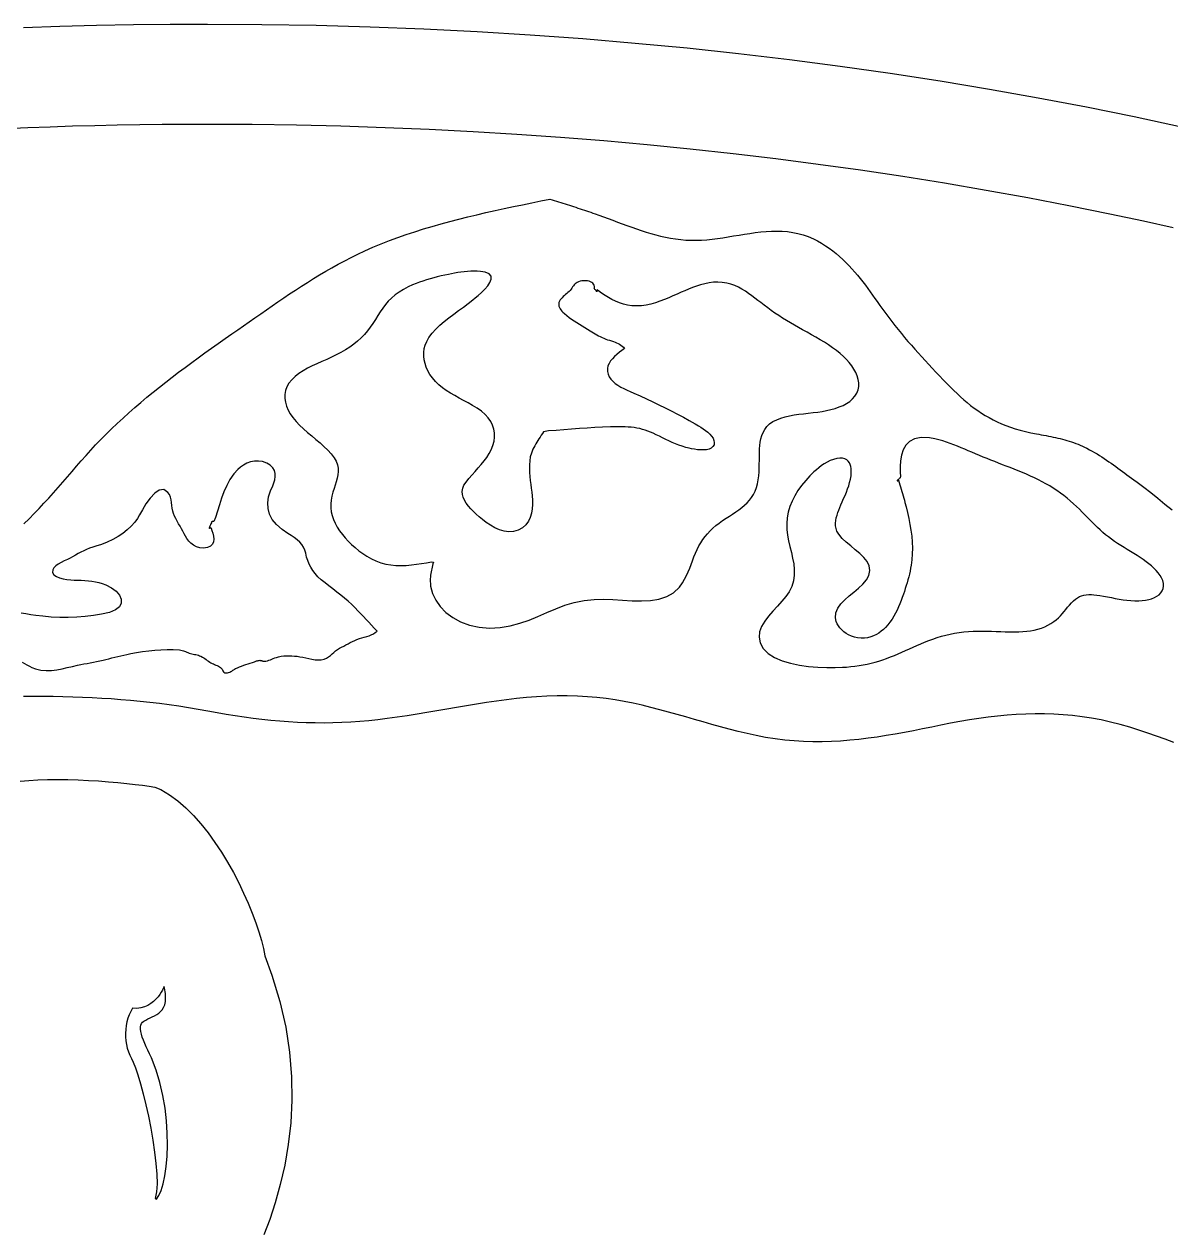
# Model space of a CAD drawing. Extents: x 0.2 to 24.2, y 0.4 to 12.4.
# Drawn here: x 11.24 to 16.96, y 6.39 to 12.39 of the extents above; entities that cross this region are included whole.
import ezdxf

# ---------------------------------------------------------------- set-up
doc = ezdxf.new("R2010")
doc.units = 0
doc.linetypes.add('0', pattern=[0])
doc.layers.add('1', color=7, linetype='0')

msp = doc.modelspace()

# ---------------------------------------------------------------- linework, layer by layer
at = {"layer": '1'}
for points in [[(11.238426, 12.375921), (11.420311, 12.382116), (11.603172, 12.38695), (11.786522, 12.390415), (11.970604, 12.392502), (12.155663, 12.3932), (12.427635, 12.391689), (12.698387, 12.387173), (12.967674, 12.379683), (13.235252, 12.369247), (13.501122, 12.355902), (13.765282, 12.33968), (14.027733, 12.320608), (14.288231, 12.298723), (14.54702, 12.274054), (14.803368, 12.246635), (15.058006, 12.216497), (15.310448, 12.183672), (15.560692, 12.148191), (15.808739, 12.11009), (16.054344, 12.069395), (16.297752, 12.026142), (16.538475, 11.980362), (16.777, 11.932087), (17.012596, 11.88135)], [(16.971581, 11.378115), (16.822899, 11.410988), (16.655174, 11.446575), (16.450829, 11.487892), (16.245506, 11.527222), (16.038963, 11.564558), (15.8312, 11.599903), (15.622459, 11.633247), (15.412498, 11.664595), (15.201561, 11.693939), (14.989647, 11.721279), (14.777, 11.746611), (14.563133, 11.769932), (14.348289, 11.791239), (14.132469, 11.810532), (13.916161, 11.827803), (13.698631, 11.843056), (13.480614, 11.856279), (13.26162, 11.867479), (13.041649, 11.87665), (12.82119, 11.883785), (12.600243, 11.888887), (12.378075, 11.891951), (12.155663, 11.892971), (12.043114, 11.89271), (11.930809, 11.891928), (11.818504, 11.890623), (11.706444, 11.888798), (11.594627, 11.886452), (11.482811, 11.883585), (11.371239, 11.880199), (11.259911, 11.876293), (11.148827, 11.87187)], [(11.240379, 9.902735), (11.266258, 9.927776), (11.291649, 9.953171), (11.316307, 9.978878), (11.340721, 10.004848), (11.364403, 10.031038), (11.388084, 10.057407), (11.411278, 10.083904), (11.434471, 10.110491), (11.45742, 10.137119), (11.480614, 10.163746), (11.503563, 10.190327), (11.526756, 10.216816), (11.550438, 10.24317), (11.574364, 10.269346), (11.598289, 10.295294), (11.622948, 10.320974), (11.650291, 10.348608), (11.677879, 10.375902), (11.7062, 10.40287), (11.735008, 10.429525), (11.764305, 10.455885), (11.793846, 10.481962), (11.82412, 10.507769), (11.854393, 10.533321), (11.885399, 10.558634), (11.916649, 10.583723), (11.948143, 10.608597), (11.980125, 10.633276), (12.012108, 10.657772), (12.044579, 10.682096), (12.077293, 10.706268), (12.110252, 10.730299), (12.143211, 10.754206), (12.176659, 10.778002), (12.209862, 10.801695), (12.243553, 10.825308), (12.277245, 10.848852), (12.307762, 10.869858), (12.336082, 10.889692), (12.364647, 10.909595), (12.392967, 10.929539), (12.421532, 10.949492), (12.450096, 10.969427), (12.478661, 10.989313), (12.507469, 11.009121), (12.536522, 11.028822), (12.565575, 11.048386), (12.594872, 11.067785), (12.624413, 11.086988), (12.654198, 11.105967), (12.684471, 11.124691), (12.714745, 11.143133), (12.74575, 11.161261), (12.776756, 11.179049), (12.80825, 11.196463), (12.840233, 11.213476), (12.872704, 11.230059), (12.905418, 11.246183), (12.940819, 11.262783), (12.981102, 11.28059), (13.021629, 11.297592), (13.063133, 11.313829), (13.104881, 11.329342), (13.147118, 11.344168), (13.189842, 11.358351), (13.233299, 11.371927), (13.276756, 11.384939), (13.320702, 11.397425), (13.364891, 11.40943), (13.409569, 11.420986), (13.454491, 11.432138), (13.499413, 11.442928), (13.544579, 11.45339), (13.589989, 11.463568), (13.635643, 11.473501), (13.681297, 11.483231), (13.726952, 11.492796), (13.772606, 11.502234), (13.818016, 11.511591), (13.86367, 11.520901), (13.874413, 11.517509), (13.885155, 11.514116), (13.895897, 11.510721), (13.906883, 11.507322), (13.917625, 11.503918), (13.928123, 11.500507), (13.93911, 11.497089), (13.949608, 11.493662), (13.96035, 11.490225), (13.971092, 11.486776), (13.981834, 11.483315), (13.992577, 11.479837), (14.003319, 11.476347), (14.014061, 11.472839), (14.024559, 11.469313), (14.035301, 11.465769), (14.046043, 11.462202), (14.056541, 11.458616), (14.067039, 11.455008), (14.077782, 11.451374), (14.08828, 11.447716), (14.107323, 11.441027), (14.13076, 11.432615), (14.153954, 11.424006), (14.177391, 11.415266), (14.200584, 11.406467), (14.224022, 11.397678), (14.247459, 11.388975), (14.271141, 11.380424), (14.294823, 11.372097), (14.318748, 11.364065), (14.342674, 11.356398), (14.366844, 11.349167), (14.391014, 11.342443), (14.415428, 11.336294), (14.440086, 11.330797), (14.464989, 11.326017), (14.490135, 11.322027), (14.515526, 11.318895), (14.540916, 11.316696), (14.566795, 11.315496), (14.592918, 11.315372), (14.619286, 11.31636), (14.645653, 11.318312), (14.672264, 11.321074), (14.698875, 11.324493), (14.725487, 11.328419), (14.752586, 11.332691), (14.779442, 11.33716), (14.806297, 11.341669), (14.833397, 11.346066), (14.860252, 11.350195), (14.887352, 11.353905), (14.914452, 11.357037), (14.941307, 11.35944), (14.968163, 11.36096), (14.994774, 11.361441), (15.021385, 11.360731), (15.047752, 11.358673), (15.073875, 11.355118), (15.099998, 11.349907), (15.125877, 11.342888), (15.151512, 11.333906), (15.176903, 11.322807), (15.197655, 11.312195), (15.217674, 11.300831), (15.236961, 11.288773), (15.255516, 11.276064), (15.273582, 11.26276), (15.290916, 11.248909), (15.307762, 11.234564), (15.323875, 11.219774), (15.3395, 11.20459), (15.354637, 11.189062), (15.369286, 11.173241), (15.38369, 11.157179), (15.397362, 11.140926), (15.410545, 11.124531), (15.423729, 11.108047), (15.43618, 11.091524), (15.448631, 11.075012), (15.46035, 11.058559), (15.472069, 11.042223), (15.483543, 11.026049), (15.494774, 11.010088), (15.507957, 10.991133), (15.522606, 10.970718), (15.537498, 10.950445), (15.552635, 10.930309), (15.568016, 10.910299), (15.583641, 10.890409), (15.59951, 10.870634), (15.615623, 10.850965), (15.631981, 10.831396), (15.648582, 10.811916), (15.665428, 10.792521), (15.682274, 10.773205), (15.699608, 10.753958), (15.716942, 10.734772), (15.73452, 10.715645), (15.751854, 10.696566), (15.769676, 10.677525), (15.787743, 10.658518), (15.805809, 10.63954), (15.824364, 10.620579), (15.842674, 10.601631), (15.860497, 10.583427), (15.876854, 10.567034), (15.893456, 10.551146), (15.910057, 10.535769), (15.926903, 10.520903), (15.943748, 10.506557), (15.961082, 10.492733), (15.978661, 10.479435), (15.996483, 10.466669), (16.014793, 10.454439), (16.033592, 10.442745), (16.053123, 10.431597), (16.072899, 10.420998), (16.093651, 10.410948), (16.114891, 10.401455), (16.136864, 10.392525), (16.159813, 10.384159), (16.183739, 10.376358), (16.208397, 10.369135), (16.234032, 10.36249), (16.260887, 10.356424), (16.288719, 10.350946), (16.300926, 10.348684), (16.313133, 10.346443), (16.325096, 10.344202), (16.337059, 10.341948), (16.349022, 10.339661), (16.360985, 10.337326), (16.372704, 10.334925), (16.384178, 10.332441), (16.395897, 10.329857), (16.407372, 10.327154), (16.418846, 10.32432), (16.430321, 10.321333), (16.441307, 10.318178), (16.452538, 10.314842), (16.463768, 10.3113), (16.474754, 10.307539), (16.485985, 10.303543), (16.496971, 10.299294), (16.507713, 10.294771), (16.518211, 10.289967), (16.529198, 10.284853), (16.541161, 10.278702), (16.553856, 10.271961), (16.566551, 10.26502), (16.578758, 10.257896), (16.591209, 10.250601), (16.603172, 10.243151), (16.615135, 10.235558), (16.626854, 10.227839), (16.638817, 10.220005), (16.650291, 10.212072), (16.661766, 10.204056), (16.673241, 10.195969), (16.684715, 10.187826), (16.695702, 10.179642), (16.707176, 10.171429), (16.718407, 10.163202), (16.729393, 10.154978), (16.740623, 10.146767), (16.751854, 10.138586), (16.762596, 10.130449), (16.774071, 10.122372), (16.792137, 10.109325), (16.824852, 10.084673), (16.858788, 10.058064), (16.8937, 10.029984), (16.929588, 10.000916), (16.966454, 9.971346)], [(11.23159, 9.213482), (11.243309, 9.206291), (11.255516, 9.199457), (11.267967, 9.193033), (11.280663, 9.187082), (11.298485, 9.180201), (11.324852, 9.173595), (11.351219, 9.170944), (11.377831, 9.171532), (11.404198, 9.174635), (11.430809, 9.179537), (11.456932, 9.185526), (11.482567, 9.191875), (11.507713, 9.197872), (11.523827, 9.201241), (11.539696, 9.204245), (11.555809, 9.207027), (11.571678, 9.209736), (11.587791, 9.212507), (11.603416, 9.215488), (11.619286, 9.218821), (11.635155, 9.222647), (11.650047, 9.226553), (11.664696, 9.230345), (11.679344, 9.234148), (11.694237, 9.237917), (11.709129, 9.241604), (11.724266, 9.245165), (11.739159, 9.248549), (11.754295, 9.251717), (11.773582, 9.255564), (11.802879, 9.260931), (11.832664, 9.265747), (11.862938, 9.269844), (11.893211, 9.273052), (11.923729, 9.275209), (11.954491, 9.276142), (11.985252, 9.275682), (12.01577, 9.273666), (12.023827, 9.27272), (12.030663, 9.271406), (12.036522, 9.269768), (12.042137, 9.267853), (12.04702, 9.265705), (12.052391, 9.263372), (12.05825, 9.260902), (12.064842, 9.258343), (12.071922, 9.256098), (12.078514, 9.254385), (12.084862, 9.252962), (12.091209, 9.251688), (12.097801, 9.25041), (12.104149, 9.248985), (12.110497, 9.247265), (12.117088, 9.245108), (12.12368, 9.242214), (12.130516, 9.238573), (12.137108, 9.234652), (12.143211, 9.230524), (12.149071, 9.226273), (12.155174, 9.221975), (12.161034, 9.21771), (12.167137, 9.213556), (12.173485, 9.209591), (12.179344, 9.206553), (12.185448, 9.203806), (12.191795, 9.201227), (12.198143, 9.198692), (12.204491, 9.196072), (12.210594, 9.193241), (12.216209, 9.190079), (12.221336, 9.18646), (12.225731, 9.182123), (12.228905, 9.177582), (12.231102, 9.173164), (12.233055, 9.169054), (12.235252, 9.165434), (12.238182, 9.162485), (12.242332, 9.160389), (12.24868, 9.15933), (12.256004, 9.159441), (12.261375, 9.160652), (12.266747, 9.162796), (12.271873, 9.165613), (12.277245, 9.168842), (12.282127, 9.17222), (12.286766, 9.175486), (12.291405, 9.178383), (12.295555, 9.180647), (12.305565, 9.185118), (12.315819, 9.189375), (12.326317, 9.193438), (12.336815, 9.197325), (12.347557, 9.201059), (12.358543, 9.204664), (12.369286, 9.20816), (12.380028, 9.211565), (12.386131, 9.213472), (12.389793, 9.214777), (12.393456, 9.216167), (12.397362, 9.217564), (12.401024, 9.218893), (12.40493, 9.220081), (12.408836, 9.221054), (12.412987, 9.221735), (12.416893, 9.222082), (12.419334, 9.222033), (12.42202, 9.221582), (12.424706, 9.22086), (12.427391, 9.219988), (12.430077, 9.219091), (12.432518, 9.218296), (12.435204, 9.217728), (12.437889, 9.217512), (12.446922, 9.218246), (12.455223, 9.219841), (12.462791, 9.222105), (12.470116, 9.224854), (12.47744, 9.227901), (12.484276, 9.231064), (12.491844, 9.234152), (12.499657, 9.23698), (12.510399, 9.239872), (12.52285, 9.242226), (12.536034, 9.243795), (12.549706, 9.244642), (12.563377, 9.244829), (12.577293, 9.244425), (12.590721, 9.243492), (12.603661, 9.242096), (12.616844, 9.24021), (12.631248, 9.237373), (12.646141, 9.233932), (12.661522, 9.230375), (12.677147, 9.22719), (12.692772, 9.224855), (12.708153, 9.223866), (12.723045, 9.224697), (12.737206, 9.227844), (12.749168, 9.232832), (12.759422, 9.239107), (12.7687, 9.24629), (12.777245, 9.254007), (12.786034, 9.261877), (12.794334, 9.269518), (12.803612, 9.276558), (12.813622, 9.28261), (12.824852, 9.287815), (12.835838, 9.29327), (12.846581, 9.298929), (12.857323, 9.30468), (12.867821, 9.310411), (12.878807, 9.316011), (12.890038, 9.321375), (12.901512, 9.326385), (12.913719, 9.330841), (12.925926, 9.334557), (12.937889, 9.337931), (12.950096, 9.34127), (12.961571, 9.344877), (12.972801, 9.349058), (12.983299, 9.354111), (12.992821, 9.360346), (13.001366, 9.368061), (12.987938, 9.382666), (12.97451, 9.397219), (12.960838, 9.411728), (12.946922, 9.426199), (12.93325, 9.440638), (12.919334, 9.455053), (12.905418, 9.469452), (12.891747, 9.483845), (12.875633, 9.499884), (12.857811, 9.516201), (12.839256, 9.531992), (12.820213, 9.547394), (12.800926, 9.562563), (12.781395, 9.577641), (12.76162, 9.592772), (12.742332, 9.608109), (12.723534, 9.623672), (12.706688, 9.639023), (12.692528, 9.654348), (12.680565, 9.66983), (12.670555, 9.685654), (12.662254, 9.701998), (12.655663, 9.719046), (12.650536, 9.736977), (12.646385, 9.75598), (12.641991, 9.771955), (12.635399, 9.786335), (12.62661, 9.799397), (12.615868, 9.811419), (12.602928, 9.82268), (12.589012, 9.83346), (12.573143, 9.844032), (12.556541, 9.854683), (12.527733, 9.874041), (12.499657, 9.898664), (12.478905, 9.924427), (12.465233, 9.951241), (12.457909, 9.979017), (12.456932, 10.007675), (12.461082, 10.037128), (12.47036, 10.067287), (12.481346, 10.09243), (12.486961, 10.107069), (12.491356, 10.122286), (12.493797, 10.137705), (12.493309, 10.152958), (12.489891, 10.167675), (12.481834, 10.181479), (12.469383, 10.194004), (12.451317, 10.204876), (12.430809, 10.212309), (12.410301, 10.215389), (12.390282, 10.214674), (12.370995, 10.210718), (12.352684, 10.204079), (12.335594, 10.195316), (12.320702, 10.184986), (12.307274, 10.173643), (12.287987, 10.151926), (12.268211, 10.123468), (12.251854, 10.093338), (12.238182, 10.062014), (12.226463, 10.029974), (12.215965, 9.997696), (12.205711, 9.965662), (12.195457, 9.934345), (12.187401, 9.914068), (12.18618, 9.913965), (12.184715, 9.913877), (12.183495, 9.913795), (12.182274, 9.913706), (12.181053, 9.913599), (12.179832, 9.913467), (12.178856, 9.913294), (12.177391, 9.913074), (12.176903, 9.911732), (12.175438, 9.908175), (12.173241, 9.903097), (12.171043, 9.897205), (12.168358, 9.891197), (12.166405, 9.885771), (12.164452, 9.881626), (12.163719, 9.879469), (12.164696, 9.879726), (12.165916, 9.880346), (12.167137, 9.880966), (12.168358, 9.881586), (12.169579, 9.88221), (12.170799, 9.882828), (12.17202, 9.883448), (12.173241, 9.884068), (12.17495, 9.880875), (12.178368, 9.86869), (12.182274, 9.855034), (12.185448, 9.840658), (12.187157, 9.826311), (12.18618, 9.812746), (12.181297, 9.800711), (12.171776, 9.790953), (12.156151, 9.784229), (12.136375, 9.78129), (12.118309, 9.782658), (12.101707, 9.787603), (12.086815, 9.795404), (12.073875, 9.805336), (12.063133, 9.816675), (12.053856, 9.828691), (12.046532, 9.840662), (12.040184, 9.852934), (12.033348, 9.865499), (12.026268, 9.878025), (12.019188, 9.890539), (12.012108, 9.903065), (12.005028, 9.915638), (11.998192, 9.928282), (11.991844, 9.941027), (11.986473, 9.953554), (11.982811, 9.966232), (11.98037, 9.979809), (11.978661, 9.993912), (11.976952, 10.008162), (11.974754, 10.022184), (11.971336, 10.035608), (11.966454, 10.048052), (11.959129, 10.059147), (11.938133, 10.073305), (11.915672, 10.070435), (11.892967, 10.054701), (11.870506, 10.030268), (11.84951, 10.001303), (11.831444, 9.971966), (11.816795, 9.946428), (11.806541, 9.92885), (11.793114, 9.91123), (11.775047, 9.891016), (11.755272, 9.872206), (11.733543, 9.85482), (11.710106, 9.838884), (11.684227, 9.824417), (11.656639, 9.811443), (11.626854, 9.799978), (11.600243, 9.791439), (11.583641, 9.78606), (11.568016, 9.780424), (11.553368, 9.774479), (11.538963, 9.76816), (11.524803, 9.761421), (11.511131, 9.754196), (11.497459, 9.746428), (11.483543, 9.738064), (11.471825, 9.73151), (11.457664, 9.724684), (11.442284, 9.717495), (11.426903, 9.709848), (11.412254, 9.701653), (11.399559, 9.69281), (11.390038, 9.683235), (11.384422, 9.672829), (11.384178, 9.660128), (11.390526, 9.64884), (11.402489, 9.639996), (11.41787, 9.633299), (11.43618, 9.62845), (11.455467, 9.625149), (11.47451, 9.623091), (11.492088, 9.621984), (11.508446, 9.621452), (11.527, 9.620857), (11.545067, 9.619987), (11.562889, 9.618654), (11.580223, 9.616673), (11.597557, 9.613855), (11.614647, 9.610016), (11.631493, 9.604975), (11.648827, 9.598537), (11.677879, 9.583651), (11.701073, 9.56601), (11.717674, 9.546652), (11.726463, 9.526625), (11.726463, 9.506973), (11.71743, 9.488745), (11.697899, 9.47299), (11.667381, 9.460747), (11.627831, 9.452423), (11.587303, 9.445887), (11.546043, 9.440922), (11.504051, 9.43758), (11.461815, 9.435907), (11.419334, 9.435959), (11.377098, 9.437778), (11.335106, 9.441422), (11.299461, 9.446049), (11.275536, 9.449579), (11.250877, 9.453253), (11.226463, 9.457159)], [(16.974998, 8.81234), (16.931297, 8.828558), (16.887596, 8.844429), (16.843895, 8.859816), (16.799217, 8.87459), (16.754539, 8.888628), (16.706932, 8.902281), (16.658836, 8.914385), (16.611229, 8.924803), (16.563866, 8.933586), (16.516502, 8.940794), (16.469383, 8.946486), (16.422508, 8.950712), (16.375633, 8.953537), (16.328758, 8.955013), (16.282372, 8.955198), (16.235497, 8.954151), (16.188866, 8.951925), (16.142479, 8.948582), (16.095848, 8.944174), (16.048729, 8.938759), (16.001854, 8.932396), (15.955223, 8.92514), (15.907616, 8.917049), (15.860252, 8.908182), (15.812889, 8.898619), (15.767235, 8.889257), (15.721581, 8.880066), (15.67617, 8.871134), (15.63076, 8.862556), (15.585594, 8.85442), (15.540428, 8.846819), (15.495018, 8.83984), (15.449608, 8.833578), (15.404198, 8.828119), (15.358543, 8.823557), (15.312889, 8.819983), (15.266991, 8.817488), (15.221092, 8.816158), (15.174706, 8.816092), (15.127831, 8.817373), (15.0812, 8.820099), (15.034081, 8.824354), (14.986229, 8.830229), (14.938377, 8.83782), (14.891014, 8.846954), (14.846336, 8.856733), (14.802147, 8.867292), (14.757957, 8.878502), (14.714256, 8.890232), (14.670799, 8.902353), (14.627342, 8.914738), (14.584129, 8.927256), (14.540916, 8.939779), (14.497459, 8.952175), (14.454247, 8.964319), (14.410789, 8.97608), (14.367088, 8.987329), (14.323143, 8.997936), (14.278954, 9.007772), (14.234276, 9.016708), (14.189354, 9.024618), (14.143944, 9.031368), (14.097801, 9.036831), (14.050926, 9.040878), (14.00161, 9.043528), (13.950096, 9.044718), (13.898827, 9.044447), (13.848045, 9.042831), (13.797264, 9.039991), (13.746971, 9.036045), (13.696678, 9.031113), (13.646629, 9.025314), (13.596581, 9.018766), (13.54702, 9.011589), (13.497215, 9.003899), (13.447655, 8.995819), (13.398338, 8.987467), (13.348778, 8.97896), (13.299461, 8.970419), (13.250145, 8.961962), (13.200829, 8.953709), (13.151268, 8.945774), (13.101952, 8.938282), (13.052391, 8.931349), (13.006248, 8.925549), (12.960838, 8.920738), (12.915672, 8.916822), (12.87075, 8.91378), (12.826073, 8.911594), (12.781639, 8.910242), (12.737206, 8.909706), (12.693016, 8.909969), (12.648827, 8.911011), (12.604637, 8.912811), (12.560692, 8.915354), (12.516502, 8.918617), (12.472313, 8.922581), (12.427879, 8.927229), (12.38369, 8.932545), (12.339012, 8.938501), (12.294334, 8.945086), (12.249413, 8.952276), (12.204247, 8.960054), (12.158592, 8.968441), (12.109764, 8.977184), (12.061424, 8.985306), (12.013084, 8.992819), (11.964989, 8.999737), (11.916649, 9.006073), (11.868797, 9.011843), (11.820702, 9.017057), (11.77285, 9.02173), (11.724754, 9.025875), (11.676659, 9.029507), (11.628563, 9.032635), (11.580467, 9.035276), (11.532127, 9.037445), (11.484032, 9.039156), (11.435448, 9.040415), (11.38662, 9.041241), (11.337791, 9.041651), (11.288475, 9.041649), (11.239403, 9.041254)], [(11.221825, 8.619631), (11.264793, 8.623722), (11.310936, 8.626472), (11.359032, 8.627989), (11.408836, 8.628384), (11.459862, 8.62776), (11.511375, 8.626226), (11.562645, 8.623894), (11.613182, 8.620867), (11.662254, 8.617254), (11.709373, 8.613169), (11.754051, 8.608709), (11.795311, 8.603989), (11.832909, 8.599119), (11.865868, 8.5942), (11.893456, 8.589344), (11.924217, 8.57815), (11.966454, 8.552404), (12.007469, 8.521877), (12.047508, 8.487055), (12.086082, 8.448437), (12.123192, 8.406515), (12.158836, 8.361782), (12.193016, 8.314734), (12.225487, 8.26586), (12.256248, 8.215656), (12.285057, 8.164618), (12.311668, 8.113235), (12.336327, 8.062002), (12.358788, 8.011414), (12.379051, 7.961967), (12.396629, 7.914148), (12.41201, 7.868456), (12.42495, 7.82538), (12.434959, 7.785416), (12.442284, 7.749058), (12.476219, 7.653147), (12.517235, 7.521906), (12.546776, 7.393501), (12.565819, 7.268356), (12.575584, 7.146891), (12.577049, 7.029526), (12.570946, 6.916685), (12.558739, 6.808786), (12.541161, 6.706255), (12.519188, 6.609509), (12.494041, 6.518972), (12.466454, 6.435062), (12.437645, 6.358204)]]:
    msp.add_lwpolyline(points, dxfattribs=at)
for points in [[(13.020164, 9.708437), (13.044823, 9.701771), (13.069969, 9.697376), (13.095604, 9.695011), (13.121239, 9.69441), (13.146873, 9.695307), (13.172508, 9.697435), (13.198143, 9.700537), (13.223534, 9.70434), (13.248192, 9.708582), (13.273094, 9.713005), (13.282616, 9.710632), (13.280418, 9.702698), (13.278465, 9.694746), (13.276512, 9.686773), (13.274559, 9.678782), (13.27285, 9.670774), (13.271385, 9.662746), (13.26992, 9.654699), (13.268456, 9.646633), (13.267479, 9.638548), (13.266747, 9.627558), (13.2687, 9.591145), (13.277733, 9.55555), (13.293846, 9.521463), (13.316307, 9.489574), (13.344627, 9.460573), (13.378563, 9.435152), (13.418114, 9.414), (13.461815, 9.397808), (13.510155, 9.387266), (13.562401, 9.383068), (13.615868, 9.385601), (13.665916, 9.393913), (13.713524, 9.40678), (13.759422, 9.422972), (13.803856, 9.441259), (13.848045, 9.460409), (13.892235, 9.479191), (13.937889, 9.496376), (13.98452, 9.510731), (14.034081, 9.52103), (14.084862, 9.52599), (14.130516, 9.526384), (14.177879, 9.524477), (14.225731, 9.521606), (14.273582, 9.519115), (14.320213, 9.518343), (14.365135, 9.520632), (14.407127, 9.527323), (14.445946, 9.539759), (14.480125, 9.559277), (14.509666, 9.587219), (14.524559, 9.60853), (14.535057, 9.626221), (14.54409, 9.644281), (14.552391, 9.662634), (14.560204, 9.681196), (14.567284, 9.699892), (14.574364, 9.718639), (14.581688, 9.737362), (14.589012, 9.755972), (14.597313, 9.774399), (14.606102, 9.792086), (14.615379, 9.808195), (14.625633, 9.823704), (14.636864, 9.838644), (14.649071, 9.853046), (14.662254, 9.866949), (14.67617, 9.880379), (14.691307, 9.893372), (14.70742, 9.90596), (14.724022, 9.918173), (14.7416, 9.930048), (14.758202, 9.94068), (14.774315, 9.951141), (14.790184, 9.96171), (14.805565, 9.972496), (14.820213, 9.983606), (14.834129, 9.995153), (14.847069, 10.00724), (14.858543, 10.019979), (14.869286, 10.033478), (14.878075, 10.047846), (14.886131, 10.064396), (14.893211, 10.083214), (14.898582, 10.102331), (14.902245, 10.121691), (14.90493, 10.141239), (14.906395, 10.160917), (14.907127, 10.18067), (14.907372, 10.200441), (14.907616, 10.220175), (14.90786, 10.239815), (14.908348, 10.259306), (14.909081, 10.275681), (14.910301, 10.292294), (14.912254, 10.309042), (14.915428, 10.32571), (14.920067, 10.342079), (14.92617, 10.357924), (14.934715, 10.37303), (14.945213, 10.387177), (14.958397, 10.400145), (14.974998, 10.411716), (14.994041, 10.421503), (15.014061, 10.429398), (15.035545, 10.435768), (15.057762, 10.440876), (15.080956, 10.444975), (15.104393, 10.448326), (15.128075, 10.451181), (15.151756, 10.453802), (15.175438, 10.456446), (15.198631, 10.459368), (15.220848, 10.462826), (15.242821, 10.467003), (15.264305, 10.471989), (15.285301, 10.477886), (15.305809, 10.484795), (15.324852, 10.492819), (15.34243, 10.502054), (15.358788, 10.512608), (15.372704, 10.52458), (15.384178, 10.538071), (15.3937, 10.553185), (15.400047, 10.569979), (15.403221, 10.587278), (15.403465, 10.604713), (15.40078, 10.622169), (15.395653, 10.639536), (15.388329, 10.656698), (15.379295, 10.673538), (15.368065, 10.689947), (15.355614, 10.705805), (15.342186, 10.721003), (15.327293, 10.735748), (15.310204, 10.751272), (15.291893, 10.766109), (15.272606, 10.780334), (15.252586, 10.794025), (15.232079, 10.807257), (15.210838, 10.820107), (15.189354, 10.832651), (15.167381, 10.844959), (15.145409, 10.857119), (15.123192, 10.869198), (15.10244, 10.880739), (15.082176, 10.892233), (15.062401, 10.903915), (15.042625, 10.915798), (15.023338, 10.927893), (15.004295, 10.94021), (14.985497, 10.952759), (14.967186, 10.965549), (14.94912, 10.978598), (14.931053, 10.991909), (14.914207, 11.004772), (14.899803, 11.016125), (14.884911, 11.02776), (14.869774, 11.039438), (14.854149, 11.050919), (14.838036, 11.061964), (14.820946, 11.072334), (14.803368, 11.081791), (14.784813, 11.090094), (14.765526, 11.097002), (14.745262, 11.102282), (14.723045, 11.105755), (14.700829, 11.106941), (14.678856, 11.106049), (14.657127, 11.103348), (14.635887, 11.099113), (14.614891, 11.093616), (14.594627, 11.087128), (14.574852, 11.07992), (14.555077, 11.072266), (14.536522, 11.064434), (14.517723, 11.056334), (14.497459, 11.04738), (14.476707, 11.038164), (14.455711, 11.028965), (14.433983, 11.020058), (14.41201, 11.011721), (14.389793, 11.004234), (14.366844, 10.997868), (14.343407, 10.992907), (14.319481, 10.989626), (14.294579, 10.988304), (14.271873, 10.989189), (14.250389, 10.992208), (14.229881, 10.997108), (14.210106, 11.003639), (14.191063, 11.011543), (14.172752, 11.020573), (14.15493, 11.030476), (14.138084, 11.041), (14.121239, 11.051893), (14.10537, 11.062902), (14.097069, 11.068172), (14.097313, 11.067348), (14.097313, 11.066492), (14.097313, 11.065613), (14.097313, 11.064713), (14.097557, 11.063801), (14.097557, 11.062881), (14.097557, 11.061956), (14.097557, 11.061037), (14.097313, 11.060125), (14.097313, 11.059258), (14.096825, 11.059759), (14.095848, 11.061066), (14.094139, 11.062984), (14.092186, 11.065323), (14.089989, 11.06789), (14.088036, 11.070494), (14.085838, 11.072945), (14.083885, 11.075045), (14.082664, 11.076605), (14.081932, 11.077435), (14.082176, 11.077461), (14.082664, 11.077381), (14.083153, 11.077314), (14.083641, 11.077257), (14.084129, 11.077204), (14.084373, 11.077154), (14.084862, 11.077105), (14.085106, 11.077049), (14.085594, 11.076984), (14.085838, 11.076906), (14.086327, 11.077848), (14.085594, 11.08485), (14.083641, 11.091173), (14.080956, 11.096792), (14.077049, 11.101675), (14.072166, 11.105795), (14.066551, 11.109121), (14.059715, 11.111626), (14.051414, 11.113279), (14.042625, 11.114058), (14.032616, 11.113922), (14.022606, 11.112955), (14.014061, 11.111244), (14.006493, 11.108828), (13.999901, 11.105774), (13.994286, 11.102146), (13.989159, 11.098009), (13.984764, 11.093431), (13.980614, 11.088474), (13.976463, 11.083206), (13.972557, 11.077686), (13.968651, 11.071911), (13.964012, 11.066048), (13.958885, 11.060492), (13.953026, 11.055168), (13.947411, 11.049999), (13.941307, 11.044912), (13.935448, 11.039837), (13.929588, 11.034691), (13.923973, 11.029406), (13.918846, 11.023907), (13.914452, 11.018118), (13.910545, 11.011976), (13.908348, 11.005709), (13.907372, 10.99939), (13.907372, 10.993057), (13.908592, 10.986757), (13.910789, 10.980534), (13.913963, 10.97443), (13.917625, 10.968491), (13.922508, 10.962753), (13.927635, 10.957272), (13.935448, 10.950411), (13.947166, 10.940783), (13.959129, 10.931536), (13.971336, 10.922615), (13.984032, 10.913969), (13.996971, 10.905539), (14.010155, 10.897274), (14.023582, 10.889118), (14.036766, 10.881016), (14.050682, 10.872915), (14.063866, 10.864763), (14.073143, 10.859331), (14.0812, 10.854296), (14.0895, 10.849367), (14.097557, 10.844574), (14.105858, 10.839945), (14.114403, 10.835505), (14.123192, 10.83128), (14.131981, 10.827303), (14.141502, 10.823597), (14.151024, 10.820187), (14.161278, 10.817167), (14.170799, 10.814342), (14.179832, 10.811483), (14.188133, 10.808496), (14.195946, 10.80529), (14.203514, 10.801777), (14.210594, 10.797865), (14.217186, 10.793465), (14.223534, 10.788481), (14.229637, 10.782827), (14.235741, 10.776411), (14.222801, 10.767035), (14.209618, 10.757288), (14.197166, 10.747139), (14.185448, 10.736555), (14.174706, 10.72551), (14.165916, 10.713968), (14.158348, 10.7019), (14.152977, 10.689276), (14.150047, 10.676065), (14.150291, 10.662235), (14.153465, 10.6483), (14.159081, 10.63546), (14.167381, 10.623594), (14.177391, 10.612625), (14.189354, 10.60247), (14.202782, 10.59305), (14.217186, 10.584284), (14.232567, 10.576097), (14.248436, 10.568403), (14.264061, 10.561127), (14.281639, 10.553476), (14.313377, 10.5396), (14.344627, 10.525366), (14.376122, 10.510792), (14.407127, 10.495893), (14.437889, 10.480692), (14.468651, 10.465206), (14.498924, 10.449451), (14.528709, 10.433443), (14.55825, 10.417208), (14.587303, 10.400755), (14.604149, 10.390841), (14.615623, 10.383759), (14.627586, 10.375946), (14.639305, 10.367481), (14.650536, 10.358454), (14.660789, 10.348942), (14.669579, 10.339029), (14.676659, 10.328802), (14.681297, 10.318342), (14.683006, 10.307732), (14.681541, 10.296892), (14.676414, 10.287098), (14.66787, 10.279869), (14.657127, 10.27491), (14.644188, 10.271933), (14.629784, 10.270641), (14.614891, 10.270748), (14.599266, 10.271961), (14.584373, 10.273987), (14.569969, 10.276531), (14.557274, 10.279306), (14.540916, 10.283632), (14.523094, 10.289024), (14.50576, 10.294998), (14.489159, 10.301476), (14.472557, 10.30838), (14.456444, 10.315634), (14.440575, 10.323158), (14.424706, 10.330873), (14.409081, 10.338707), (14.393211, 10.346575), (14.378075, 10.353886), (14.364891, 10.359631), (14.351707, 10.36478), (14.33828, 10.369345), (14.324852, 10.373333), (14.311424, 10.376759), (14.297508, 10.379622), (14.283348, 10.381939), (14.268944, 10.383713), (14.253807, 10.384958), (14.238426, 10.385683), (14.20327, 10.386105), (14.164696, 10.385607), (14.126122, 10.384274), (14.087547, 10.382275), (14.048973, 10.379766), (14.010399, 10.376915), (13.971825, 10.373888), (13.933495, 10.37084), (13.89492, 10.367941), (13.85659, 10.365349), (13.831688, 10.360518), (13.825829, 10.352007), (13.819969, 10.343481), (13.81411, 10.334936), (13.808495, 10.326361), (13.803123, 10.317743), (13.797752, 10.309078), (13.792625, 10.300354), (13.787743, 10.291561), (13.78286, 10.282696), (13.778709, 10.273745), (13.771141, 10.254885), (13.76577, 10.235634), (13.762596, 10.216333), (13.761131, 10.196978), (13.760887, 10.177565), (13.761864, 10.158087), (13.763573, 10.138538), (13.76577, 10.118912), (13.7687, 10.099207), (13.770653, 10.079414), (13.77285, 10.060762), (13.774559, 10.041674), (13.77578, 10.021021), (13.77578, 9.999393), (13.774315, 9.977381), (13.770897, 9.955576), (13.765038, 9.934572), (13.756004, 9.914953), (13.743309, 9.897314), (13.726707, 9.882244), (13.705711, 9.870371), (13.682518, 9.863762), (13.658836, 9.86253), (13.635155, 9.865877), (13.611473, 9.873009), (13.588524, 9.883123), (13.566551, 9.895428), (13.546043, 9.909119), (13.527, 9.923405), (13.509911, 9.937487), (13.49575, 9.950569), (13.482323, 9.9634), (13.469383, 9.977055), (13.45742, 9.991026), (13.446678, 10.005276), (13.437889, 10.019766), (13.431541, 10.03446), (13.427635, 10.049318), (13.426414, 10.064304), (13.428612, 10.079376), (13.434959, 10.0945), (13.445457, 10.110226), (13.459862, 10.128401), (13.474998, 10.146091), (13.490623, 10.163485), (13.506004, 10.180761), (13.521141, 10.198111), (13.535545, 10.215714), (13.548729, 10.233759), (13.560692, 10.25243), (13.570946, 10.271908), (13.579491, 10.292381), (13.585106, 10.313772), (13.587791, 10.33474), (13.587547, 10.355108), (13.584129, 10.374851), (13.577538, 10.393934), (13.568016, 10.412333), (13.555565, 10.430014), (13.540428, 10.446955), (13.522118, 10.46312), (13.500633, 10.478483), (13.477684, 10.492592), (13.455223, 10.504999), (13.433006, 10.517128), (13.410545, 10.52919), (13.388573, 10.541399), (13.367332, 10.553961), (13.346825, 10.567097), (13.327293, 10.581011), (13.309227, 10.595921), (13.292625, 10.612038), (13.277489, 10.62957), (13.265282, 10.646959), (13.255028, 10.664621), (13.246971, 10.682711), (13.240623, 10.701109), (13.236229, 10.719704), (13.234032, 10.738373), (13.234276, 10.756998), (13.236717, 10.775463), (13.241844, 10.793648), (13.248924, 10.81144), (13.260399, 10.830629), (13.276268, 10.852045), (13.294579, 10.872511), (13.314842, 10.892166), (13.336815, 10.911142), (13.360008, 10.929579), (13.383934, 10.947609), (13.408104, 10.96537), (13.432274, 10.983), (13.455956, 11.000633), (13.478905, 11.018404), (13.490868, 11.028175), (13.505516, 11.040461), (13.521873, 11.055174), (13.538475, 11.071487), (13.553123, 11.088583), (13.564598, 11.105633), (13.570702, 11.121819), (13.569969, 11.136318), (13.560204, 11.148304), (13.540184, 11.156958), (13.517235, 11.160786), (13.501122, 11.161993), (13.485008, 11.162317), (13.468651, 11.161858), (13.452538, 11.160727), (13.43618, 11.159021), (13.419823, 11.156853), (13.403709, 11.154324), (13.38784, 11.151539), (13.372704, 11.148605), (13.357323, 11.145605), (13.338768, 11.141783), (13.320457, 11.137653), (13.301903, 11.133213), (13.283836, 11.12846), (13.26577, 11.123388), (13.247948, 11.117996), (13.23037, 11.11228), (13.213036, 11.106232), (13.195946, 11.099857), (13.1791, 11.09314), (13.157127, 11.083277), (13.132957, 11.070683), (13.111229, 11.057245), (13.091698, 11.042969), (13.073875, 11.027859), (13.057762, 11.011925), (13.043114, 10.995167), (13.029686, 10.977594), (13.016747, 10.959208), (13.004784, 10.940022), (12.993065, 10.920097), (12.980858, 10.90065), (12.967918, 10.881882), (12.953758, 10.863791), (12.938622, 10.846375), (12.922264, 10.829636), (12.904686, 10.813566), (12.885887, 10.798168), (12.865868, 10.783438), (12.844139, 10.769377), (12.82119, 10.755978), (12.797997, 10.743992), (12.774559, 10.732887), (12.750633, 10.722105), (12.726463, 10.711426), (12.702049, 10.700624), (12.678123, 10.689478), (12.655174, 10.677763), (12.632957, 10.66526), (12.612206, 10.651741), (12.593163, 10.636988), (12.576073, 10.620726), (12.562157, 10.603222), (12.551903, 10.585045), (12.545311, 10.56633), (12.542137, 10.547222), (12.541893, 10.527861), (12.544823, 10.50839), (12.550438, 10.488951), (12.558495, 10.469677), (12.568993, 10.45072), (12.581932, 10.43222), (12.597557, 10.412912), (12.615623, 10.394058), (12.634666, 10.37586), (12.65493, 10.358124), (12.675682, 10.340656), (12.696678, 10.323261), (12.717186, 10.305746), (12.736961, 10.287922), (12.756004, 10.269585), (12.773338, 10.250547), (12.787498, 10.231609), (12.797264, 10.214346), (12.803612, 10.19722), (12.80703, 10.180193), (12.807518, 10.163227), (12.806053, 10.146286), (12.802879, 10.129333), (12.798485, 10.112328), (12.793114, 10.095228), (12.787254, 10.078003), (12.781395, 10.060612), (12.776024, 10.040802), (12.772118, 10.020922), (12.770653, 10.00124), (12.770897, 9.981737), (12.773094, 9.962399), (12.777489, 9.943207), (12.783836, 9.924147), (12.792137, 9.905201), (12.802635, 9.886356), (12.814842, 9.867592), (12.828514, 9.849873), (12.842674, 9.833237), (12.858055, 9.816574), (12.874168, 9.800102), (12.891747, 9.78404), (12.910545, 9.768604), (12.930321, 9.754013), (12.951073, 9.740484), (12.973045, 9.728231), (12.996239, 9.717478)], [(15.056786, 9.563398), (15.040428, 9.540089), (15.020409, 9.516399), (14.998192, 9.492281), (14.975243, 9.467712), (14.953514, 9.442669), (14.934227, 9.417128), (14.918846, 9.391062), (14.908836, 9.364454), (14.906151, 9.337273), (14.911522, 9.309498), (14.927147, 9.281227), (14.951805, 9.256639), (14.983543, 9.23646), (15.020897, 9.220304), (15.062401, 9.207788), (15.107079, 9.198523), (15.152977, 9.192122), (15.198875, 9.188196), (15.243797, 9.186365), (15.286034, 9.186237), (15.321922, 9.187342), (15.342918, 9.188663), (15.363914, 9.190506), (15.384422, 9.192873), (15.40493, 9.19577), (15.425194, 9.199205), (15.445213, 9.203178), (15.464989, 9.207701), (15.48452, 9.212774), (15.503563, 9.218403), (15.522606, 9.2246), (15.542137, 9.231483), (15.561668, 9.238882), (15.580711, 9.246658), (15.599754, 9.254728), (15.618553, 9.263014), (15.637108, 9.271437), (15.655663, 9.279911), (15.674217, 9.288361), (15.69326, 9.296705), (15.712059, 9.304865), (15.731346, 9.312895), (15.751854, 9.320862), (15.772606, 9.328344), (15.793602, 9.3353), (15.815086, 9.341694), (15.836815, 9.347486), (15.858788, 9.352638), (15.881004, 9.357115), (15.903709, 9.360874), (15.926903, 9.363878), (15.950584, 9.366093), (15.973289, 9.367334), (15.996239, 9.367867), (16.019188, 9.367851), (16.042137, 9.367424), (16.065086, 9.366718), (16.088036, 9.36587), (16.110985, 9.365011), (16.133934, 9.364281), (16.156883, 9.363811), (16.179832, 9.363739), (16.201561, 9.364119), (16.221336, 9.365093), (16.240868, 9.366846), (16.259911, 9.369425), (16.278465, 9.372881), (16.296288, 9.377266), (16.313622, 9.382633), (16.330223, 9.38903), (16.346336, 9.396511), (16.361473, 9.405125), (16.375877, 9.414921), (16.387596, 9.42421), (16.398582, 9.433975), (16.408592, 9.444126), (16.418114, 9.454567), (16.427147, 9.465204), (16.43618, 9.47595), (16.444725, 9.486708), (16.453758, 9.497385), (16.463524, 9.507887), (16.473534, 9.518126), (16.483299, 9.527082), (16.493309, 9.534094), (16.503563, 9.539698), (16.514549, 9.543991), (16.52578, 9.547071), (16.537498, 9.549034), (16.54995, 9.549978), (16.562889, 9.549997), (16.576073, 9.549189), (16.589989, 9.547651), (16.604881, 9.545355), (16.624168, 9.541876), (16.643456, 9.538187), (16.662743, 9.534433), (16.68203, 9.530764), (16.701561, 9.527325), (16.720848, 9.524267), (16.740379, 9.521736), (16.759911, 9.519878), (16.779198, 9.518845), (16.799217, 9.518776), (16.816795, 9.519791), (16.833153, 9.521872), (16.848778, 9.525034), (16.86367, 9.529301), (16.877342, 9.534697), (16.889793, 9.541237), (16.90078, 9.548952), (16.909569, 9.557856), (16.916161, 9.567976), (16.921043, 9.579332), (16.922752, 9.592142), (16.92202, 9.605795), (16.918602, 9.619249), (16.913231, 9.632452), (16.905663, 9.645357), (16.896629, 9.657909), (16.886131, 9.670057), (16.874657, 9.681753), (16.86245, 9.692944), (16.84951, 9.703581), (16.836815, 9.713608), (16.821922, 9.724199), (16.806541, 9.734652), (16.790672, 9.744852), (16.774803, 9.754871), (16.758446, 9.764776), (16.742332, 9.774637), (16.725975, 9.784525), (16.710106, 9.794508), (16.693993, 9.804653), (16.678612, 9.815035), (16.663231, 9.825756), (16.648338, 9.836863), (16.634178, 9.848261), (16.620262, 9.859924), (16.607079, 9.871815), (16.594139, 9.883905), (16.581444, 9.896158), (16.568993, 9.908543), (16.556786, 9.921024), (16.544579, 9.933571), (16.532372, 9.946154), (16.517967, 9.960562), (16.503563, 9.974823), (16.488914, 9.988909), (16.473778, 10.002789), (16.458153, 10.01643), (16.442284, 10.0298), (16.425926, 10.042873), (16.409081, 10.055614), (16.391502, 10.067995), (16.373192, 10.079981), (16.355125, 10.091255), (16.336815, 10.101868), (16.318016, 10.112059), (16.298973, 10.121862), (16.279442, 10.131315), (16.259666, 10.140453), (16.239647, 10.149309), (16.219383, 10.157915), (16.198631, 10.166309), (16.178123, 10.174524), (16.157616, 10.182499), (16.138329, 10.189857), (16.119286, 10.197262), (16.100243, 10.204716), (16.0812, 10.212223), (16.062157, 10.219795), (16.043114, 10.22743), (16.023827, 10.235138), (16.005028, 10.24292), (15.985985, 10.250788), (15.967186, 10.258743), (15.949364, 10.266323), (15.931786, 10.273846), (15.913963, 10.281403), (15.896141, 10.288879), (15.877831, 10.296167), (15.85952, 10.303148), (15.840965, 10.309713), (15.822166, 10.315746), (15.802879, 10.321136), (15.783348, 10.325771), (15.75576, 10.330709), (15.7145, 10.332388), (15.681541, 10.325937), (15.656395, 10.312649), (15.63784, 10.29381), (15.624901, 10.270716), (15.616844, 10.244654), (15.611961, 10.216909), (15.610252, 10.188786), (15.610008, 10.161562), (15.610741, 10.136534), (15.610497, 10.1329), (15.609276, 10.13183), (15.607567, 10.130173), (15.60537, 10.128103), (15.603172, 10.125795), (15.600731, 10.123428), (15.598534, 10.121168), (15.596336, 10.119202), (15.594872, 10.117691), (15.594139, 10.116823), (15.594383, 10.116724), (15.59536, 10.116844), (15.596336, 10.116991), (15.597313, 10.117168), (15.598045, 10.117384), (15.599022, 10.117645), (15.599754, 10.117954), (15.600487, 10.118315), (15.601219, 10.118736), (15.601707, 10.119225), (15.602196, 10.11978), (15.60537, 10.108679), (15.608788, 10.09758), (15.611961, 10.086479), (15.615135, 10.07538), (15.618553, 10.06428), (15.621483, 10.053179), (15.624901, 10.042082), (15.627586, 10.030979), (15.63076, 10.019882), (15.63369, 10.008781), (15.639305, 9.987358), (15.646385, 9.95813), (15.652733, 9.928831), (15.658348, 9.899479), (15.663231, 9.870092), (15.667137, 9.840687), (15.669579, 9.811275), (15.670555, 9.781878), (15.670311, 9.75251), (15.668114, 9.723185), (15.664696, 9.696005), (15.66201, 9.681362), (15.659081, 9.666756), (15.655907, 9.652189), (15.652245, 9.637661), (15.648338, 9.623169), (15.644188, 9.608717), (15.640038, 9.594301), (15.635399, 9.579922), (15.63076, 9.565586), (15.625877, 9.551283), (15.620506, 9.535921), (15.614647, 9.520054), (15.608299, 9.504169), (15.601952, 9.488335), (15.594627, 9.472618), (15.586815, 9.457087), (15.578514, 9.441807), (15.569237, 9.426846), (15.558983, 9.412273), (15.547752, 9.398157), (15.536278, 9.385592), (15.526512, 9.375975), (15.51577, 9.366783), (15.504051, 9.358231), (15.491112, 9.350533), (15.47744, 9.343899), (15.462791, 9.338545), (15.447655, 9.334682), (15.431541, 9.332529), (15.41494, 9.332293), (15.397118, 9.334187), (15.381248, 9.337742), (15.3666, 9.342665), (15.352928, 9.348854), (15.340233, 9.356169), (15.328758, 9.364458), (15.318504, 9.373581), (15.309471, 9.383389), (15.302147, 9.393738), (15.296043, 9.40448), (15.291405, 9.415468), (15.287743, 9.433634), (15.289207, 9.459276), (15.298485, 9.482578), (15.313866, 9.504049), (15.333397, 9.524189), (15.355858, 9.543505), (15.379295, 9.562502), (15.402489, 9.581684), (15.423729, 9.601557), (15.441551, 9.622623), (15.453758, 9.645391), (15.458885, 9.670147), (15.455467, 9.693096), (15.444969, 9.714558), (15.428856, 9.734852), (15.408592, 9.754301), (15.386131, 9.773224), (15.362938, 9.791946), (15.340477, 9.810785), (15.319969, 9.830057), (15.303612, 9.85009), (15.294334, 9.866375), (15.28994, 9.879416), (15.287743, 9.892553), (15.287254, 9.905745), (15.288719, 9.918947), (15.291161, 9.93211), (15.294823, 9.94519), (15.299217, 9.958143), (15.303856, 9.970919), (15.309227, 9.98348), (15.314354, 9.996286), (15.32119, 10.012094), (15.328026, 10.027981), (15.334862, 10.043953), (15.341454, 10.060011), (15.347801, 10.076162), (15.353172, 10.092407), (15.357811, 10.108751), (15.361717, 10.125195), (15.364647, 10.141745), (15.366112, 10.158409), (15.366112, 10.169538), (15.365379, 10.17889), (15.36367, 10.188446), (15.360741, 10.19784), (15.35659, 10.206701), (15.350975, 10.214663), (15.343407, 10.221359), (15.334129, 10.226418), (15.322899, 10.229473), (15.309471, 10.230158), (15.293358, 10.228088), (15.276756, 10.223738), (15.260643, 10.217724), (15.245506, 10.210304), (15.230858, 10.20174), (15.217186, 10.192289), (15.204002, 10.182211), (15.191795, 10.171764), (15.179832, 10.161209), (15.169579, 10.150799), (15.159081, 10.140797), (15.138817, 10.118715), (15.118065, 10.093987), (15.099754, 10.068645), (15.083885, 10.042696), (15.070457, 10.01615), (15.059471, 9.989008), (15.051659, 9.961285), (15.046288, 9.932985), (15.043846, 9.904114), (15.044579, 9.874678), (15.047997, 9.84556), (15.053612, 9.817253), (15.060204, 9.788742), (15.067284, 9.760113), (15.073631, 9.731445), (15.078758, 9.702829), (15.081688, 9.674341), (15.081932, 9.646072), (15.07827, 9.618105), (15.070213, 9.590517)], [(11.876854, 7.241404), (11.867577, 7.260132), (11.858543, 7.278349), (11.850487, 7.295963), (11.843163, 7.312885), (11.836571, 7.329025), (11.8312, 7.344296), (11.826805, 7.358603), (11.823631, 7.371861), (11.822166, 7.383976), (11.821922, 7.394859), (11.823631, 7.404427), (11.826805, 7.412582), (11.831688, 7.419235), (11.839012, 7.424299), (11.848534, 7.428795), (11.858788, 7.434479), (11.869774, 7.439741), (11.88076, 7.444902), (11.891991, 7.450287), (11.902733, 7.456219), (11.912987, 7.463022), (11.922508, 7.47102), (11.930565, 7.480536), (11.937401, 7.491892), (11.942772, 7.505415), (11.94619, 7.521429), (11.947411, 7.540255), (11.946434, 7.562216), (11.942284, 7.587639), (11.940086, 7.596195), (11.938377, 7.592531), (11.935448, 7.586252), (11.931297, 7.577854), (11.925438, 7.567842), (11.918114, 7.556711), (11.909569, 7.544964), (11.899315, 7.533098), (11.887352, 7.521616), (11.874413, 7.511019), (11.859032, 7.501801), (11.84243, 7.494471), (11.82412, 7.489515), (11.804588, 7.487448), (11.782616, 7.488762), (11.773582, 7.472565), (11.76577, 7.455618), (11.759422, 7.438046), (11.754539, 7.41996), (11.750633, 7.401484), (11.748192, 7.38273), (11.747215, 7.363821), (11.747459, 7.344872), (11.748924, 7.326), (11.751854, 7.307327), (11.756004, 7.288969), (11.76162, 7.271042), (11.768211, 7.253664), (11.776512, 7.236954), (11.786034, 7.219292), (11.79702, 7.19179), (11.808983, 7.15542), (11.822166, 7.111589), (11.83535, 7.061703), (11.848778, 7.007172), (11.861473, 6.949396), (11.873192, 6.88979), (11.883934, 6.829754), (11.892723, 6.770697), (11.899315, 6.714025), (11.903465, 6.661146), (11.904442, 6.61347), (11.902245, 6.572393), (11.895897, 6.539333), (11.901512, 6.536766), (11.913475, 6.554102), (11.92495, 6.57991), (11.934715, 6.61334), (11.94326, 6.653547), (11.949608, 6.699678), (11.954247, 6.750885), (11.9562, 6.80632), (11.955467, 6.865137), (11.951805, 6.926477), (11.944725, 6.9895), (11.933983, 7.053352), (11.919334, 7.117186), (11.900047, 7.180153)]]:
    msp.add_lwpolyline(points, close=True, dxfattribs=at)

doc.saveas('drawing.dxf')
